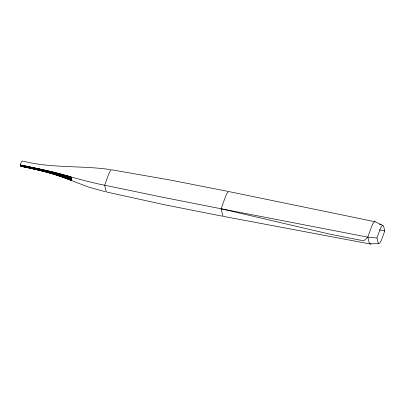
<?xml version="1.0" encoding="UTF-8"?>
<svg xmlns="http://www.w3.org/2000/svg" width="405" height="405" viewBox="0 0 405 405"><rect width="100%" height="100%" fill="white"/><g stroke="black" fill="none" stroke-linecap="round" stroke-linejoin="round"><path stroke-width="0.61" d="M378.786 243.415L370.023 243.957L223.585 216.402A18.605 3.625 -78.8 0 1 222.796 215.576L221.13 208.777L225.56 196.425A18.605 3.625 -78.8 0 1 229.119 191.636L375.055 221.727L382.953 225.555M22.888 161.428A8.657 1.686 -78.8 0 0 20.25 164.972L52.048 171.826L83.972 180.468L98.334 183.921L162.643 197.245L221.13 208.777L329.68 234.115L363.761 240.838L367.811 237.148L371.744 226.182A17.309 3.372 -78.8 0 1 375.055 221.727M376.989 238.018L380.067 229.438A15.081 2.936 -78.8 0 1 383.596 226.223L384.75 230.951L381.672 239.532A15.081 2.936 -78.8 0 1 378.143 242.747L376.989 238.018L367.811 237.148L221.13 208.777M110.479 169.594C81.587 165.361 51.967 168.47 23.394 161.215M222.416 216.184L165.098 204.874L106.879 192.076A17.309 3.372 -78.8 0 1 106.14 191.307L104.667 185.267L108.601 174.302A17.309 3.372 -78.8 0 1 111.912 169.847L170.637 180.109L227.954 191.393M379.46 224.481L381.318 224.846M379.394 229.893L384.75 230.951M105.457 191.762L88.973 187.242L72.991 181.156M367.811 237.148L369.284 243.187A17.309 3.372 -78.8 0 0 370.99 243.567M70.921 176.788L71.776 180.276A12.98 2.526 -78.8 0 0 72.328 180.853M70.627 176.702L71.467 180.154A12.919 2.516 -78.8 0 0 72.019 180.731M70.328 176.62L71.164 180.038A12.859 2.506 -78.8 0 0 71.71 180.605M70.03 176.534L70.855 179.916A12.798 2.491 -78.8 0 0 71.401 180.483M69.731 176.453L70.551 179.795A12.742 2.481 -78.8 0 0 71.093 180.362M69.432 176.367L70.242 179.678A12.682 2.47 -78.8 0 0 71.493 179.957M69.133 176.286L69.938 179.557A12.621 2.46 -78.8 0 0 70.475 180.119M68.835 176.2L69.63 179.44A12.565 2.445 -78.8 0 0 70.166 179.997M68.536 176.119L69.321 179.324A12.504 2.435 -78.8 0 0 69.852 179.881M68.237 176.033L69.017 179.207A12.449 2.425 -78.8 0 0 69.544 179.759M67.939 175.952L68.708 179.091A12.388 2.415 -78.8 0 0 69.235 179.638M67.64 175.866L68.399 178.975A12.332 2.4 -78.8 0 0 69.614 179.243M67.341 175.785L68.091 178.858A12.277 2.389 -78.8 0 0 68.612 179.4M67.038 175.704L67.782 178.742A12.221 2.379 -78.8 0 0 68.303 179.283M66.739 175.618L67.473 178.625A12.165 2.369 -78.8 0 0 67.994 179.167M66.44 175.537L67.164 178.509A12.11 2.359 -78.8 0 0 68.359 178.777M66.136 175.456L66.855 178.397A12.059 2.349 -78.8 0 0 67.372 178.929M65.838 175.37L66.547 178.281A12.003 2.339 -78.8 0 0 67.058 178.813M65.534 175.289L66.238 178.17A11.947 2.329 -78.8 0 0 67.417 178.428M65.235 175.208L65.929 178.053A11.897 2.319 -78.8 0 0 66.435 178.585M64.932 175.127L65.62 177.942A11.841 2.308 -78.8 0 0 66.126 178.468M64.633 175.046L65.311 177.83A11.791 2.298 -78.8 0 0 65.812 178.352M64.329 174.965L65.002 177.719A11.74 2.288 -78.8 0 0 66.157 177.977M64.025 174.884L64.694 177.608A11.689 2.278 -78.8 0 0 65.19 178.124M63.722 174.803L64.38 177.496A11.639 2.268 -78.8 0 0 64.876 178.013M63.418 174.722L64.071 177.385A11.588 2.258 -78.8 0 0 64.567 177.901M63.114 174.641L63.762 177.274A11.537 2.248 -78.8 0 0 64.253 177.785M62.815 174.56L63.448 177.162A11.487 2.238 -78.8 0 0 63.939 177.673M62.512 174.479L63.139 177.056A11.436 2.228 -78.8 0 0 63.626 177.562M62.208 174.398L62.831 176.944A11.391 2.217 -78.8 0 0 63.312 177.451M61.899 174.317L62.517 176.838A11.34 2.207 -78.8 0 0 63.003 177.339M61.595 174.236L62.208 176.727A11.294 2.197 -78.8 0 0 62.689 177.228M61.292 174.155L61.894 176.62A11.244 2.192 -78.8 0 0 62.375 177.122M60.988 174.079L61.585 176.514A11.198 2.182 -78.8 0 0 62.684 176.757M60.684 173.998L61.271 176.408A11.153 2.172 -78.8 0 0 61.747 176.899M60.375 173.917L60.958 176.302A11.107 2.162 -78.8 0 0 61.433 176.793M60.072 173.836L60.649 176.195A11.062 2.157 -78.8 0 0 61.737 176.438M59.768 173.76L60.335 176.089A11.016 2.147 -78.8 0 0 61.418 176.327M59.459 173.679L60.021 175.983A10.97 2.136 -78.8 0 0 60.492 176.469M59.155 173.603L59.712 175.876A10.93 2.126 -78.8 0 0 60.173 176.362M58.846 173.522L59.398 175.775A10.884 2.121 -78.8 0 0 60.466 176.013M58.538 173.441L59.084 175.669A10.839 2.111 -78.8 0 0 59.545 176.15M58.234 173.365L58.771 175.562A10.798 2.101 -78.8 0 0 59.231 176.043M57.925 173.284L58.457 175.461A10.758 2.096 -78.8 0 0 58.917 175.937M57.616 173.208L58.143 175.36A10.712 2.086 -78.8 0 0 59.201 175.593M57.313 173.132L57.829 175.259A10.672 2.081 -78.8 0 0 58.285 175.73M57.004 173.051L57.515 175.152A10.631 2.071 -78.8 0 0 57.971 175.628M56.695 172.975L57.201 175.051A10.591 2.06 -78.8 0 0 58.244 175.284M56.386 172.894L56.887 174.95A10.55 2.055 -78.8 0 0 57.925 175.183M56.077 172.819L56.573 174.849A10.51 2.045 -78.8 0 0 57.611 175.081M55.768 172.743L56.26 174.747A10.474 2.04 -78.8 0 0 56.705 175.213M55.46 172.667L55.946 174.651A10.434 2.03 -78.8 0 0 56.973 174.879M55.151 172.586L55.632 174.55A10.398 2.025 -78.8 0 0 56.654 174.778M54.842 172.51L55.318 174.449A10.358 2.015 -78.8 0 0 56.335 174.677M54.533 172.434L54.999 174.352A10.322 2.01 -78.8 0 0 55.439 174.808M54.219 172.358L54.685 174.256A10.282 2.005 -78.8 0 0 55.126 174.712M53.911 172.282L54.371 174.155A10.246 1.995 -78.8 0 0 55.379 174.383M53.602 172.206L54.052 174.059A10.211 1.99 -78.8 0 0 55.06 174.282M53.293 172.13L53.738 173.963A10.176 1.979 -78.8 0 0 54.174 174.413M52.979 172.054L53.425 173.867A10.14 1.974 -78.8 0 0 53.855 174.317M52.67 171.978L53.106 173.77A10.105 1.969 -78.8 0 0 54.103 173.988M52.356 171.902L52.792 173.674A10.074 1.964 -78.8 0 0 53.784 173.892M52.048 171.826L52.473 173.578A10.039 1.954 -78.8 0 0 52.903 174.023M51.734 171.75L52.159 173.482A10.009 1.949 -78.8 0 0 52.584 173.927M51.425 171.674L51.84 173.386A9.973 1.944 -78.8 0 0 52.822 173.608M51.111 171.598L51.526 173.294A9.943 1.934 -78.8 0 0 52.503 173.512M50.797 171.523L51.207 173.198A9.907 1.929 -78.8 0 0 51.632 173.639M50.488 171.447L50.893 173.107A9.877 1.924 -78.8 0 0 51.865 173.325M50.174 171.376L50.574 173.011A9.847 1.919 -78.8 0 0 51.541 173.229M49.861 171.3L50.255 172.92A9.816 1.914 -78.8 0 0 51.222 173.137M49.547 171.224L49.942 172.829A9.786 1.903 -78.8 0 0 50.903 173.041M49.233 171.153L49.623 172.738A9.755 1.898 -78.8 0 0 50.038 173.168M48.919 171.077L49.304 172.646A9.73 1.893 -78.8 0 0 50.261 172.859M48.605 171.001L48.985 172.555A9.7 1.888 -78.8 0 0 49.942 172.768M48.291 170.93L48.666 172.464A9.669 1.883 -78.8 0 0 49.618 172.677M47.977 170.854L48.352 172.373A9.644 1.878 -78.8 0 0 48.762 172.803M47.663 170.783L48.033 172.287A9.614 1.873 -78.8 0 0 48.98 172.495M47.35 170.707L47.714 172.196A9.588 1.868 -78.8 0 0 48.656 172.403M47.036 170.637L47.395 172.105A9.563 1.863 -78.8 0 0 48.337 172.317M46.722 170.561L47.076 172.019A9.538 1.858 -78.8 0 0 48.013 172.226M46.403 170.49L46.757 171.933A9.512 1.853 -78.8 0 0 47.162 172.353M46.089 170.419L46.438 171.841A9.487 1.848 -78.8 0 0 47.37 172.049M45.775 170.343L46.119 171.755A9.462 1.843 -78.8 0 0 47.051 171.963M45.456 170.272L45.8 171.669A9.437 1.838 -78.8 0 0 46.727 171.877M45.142 170.201L45.481 171.583A9.416 1.833 -78.8 0 0 45.881 172.003M44.823 170.125L45.163 171.497A9.391 1.828 -78.8 0 0 46.084 171.705M44.509 170.054L44.839 171.411A9.371 1.823 -78.8 0 0 45.765 171.619M44.191 169.984L44.52 171.325A9.345 1.823 -78.8 0 0 45.441 171.533M43.877 169.913L44.201 171.244A9.325 1.817 -78.8 0 0 45.117 171.447M43.558 169.842L43.882 171.158A9.305 1.812 -78.8 0 0 44.277 171.573M43.239 169.771L43.558 171.077A9.285 1.807 -78.8 0 0 44.474 171.28M42.925 169.7L43.239 170.991A9.259 1.802 -78.8 0 0 44.15 171.194M42.606 169.629L42.92 170.91A9.244 1.802 -78.8 0 0 43.831 171.112M42.287 169.553L42.601 170.829A9.224 1.797 -78.8 0 0 43.507 171.026M41.968 169.482L42.277 170.743A9.204 1.792 -78.8 0 0 42.672 171.153M41.755 169.437L42.059 170.692A9.194 1.792 -78.8 0 0 42.965 170.89M41.538 169.391L41.847 170.637A9.183 1.787 -78.8 0 0 42.748 170.839M41.325 169.346L41.629 170.586A9.168 1.787 -78.8 0 0 42.53 170.783M41.108 169.295L41.411 170.53A9.158 1.782 -78.8 0 0 42.312 170.733M40.895 169.249L41.194 170.48A9.148 1.782 -78.8 0 0 42.095 170.677M40.677 169.204L40.976 170.424A9.138 1.782 -78.8 0 0 41.877 170.626M40.465 169.158L40.763 170.373A9.128 1.777 -78.8 0 0 41.148 170.778M40.247 169.108L40.546 170.323A9.118 1.777 -78.8 0 0 40.935 170.723M40.034 169.062L40.328 170.267A9.107 1.772 -78.8 0 0 41.224 170.47M39.817 169.017L40.11 170.216A9.097 1.772 -78.8 0 0 41.006 170.414M39.604 168.971L39.892 170.166A9.092 1.772 -78.8 0 0 40.789 170.363M39.386 168.925L39.675 170.11A9.082 1.767 -78.8 0 0 40.571 170.308M39.174 168.875L39.462 170.06A9.072 1.767 -78.8 0 0 40.353 170.257M38.956 168.829L39.244 170.009A9.062 1.767 -78.8 0 0 40.136 170.206M38.738 168.784L39.027 169.953A9.052 1.762 -78.8 0 0 39.412 170.358M38.526 168.738L38.809 169.903A9.042 1.762 -78.8 0 0 39.7 170.1M38.308 168.693L38.591 169.852A9.037 1.762 -78.8 0 0 39.482 170.049M38.09 168.647L38.374 169.801A9.026 1.757 -78.8 0 0 39.265 169.999M37.878 168.602L38.156 169.751A9.016 1.757 -78.8 0 0 39.047 169.948M37.66 168.551L37.938 169.695A9.006 1.757 -78.8 0 0 38.829 169.892M37.447 168.505L37.726 169.644A9.001 1.752 -78.8 0 0 38.612 169.842M37.23 168.46L37.508 169.594A8.991 1.752 -78.8 0 0 37.888 169.994M37.012 168.414L37.29 169.543A8.981 1.752 -78.8 0 0 37.67 169.943M36.799 168.369L37.073 169.493A8.976 1.747 -78.8 0 0 37.954 169.69M36.582 168.323L36.855 169.442A8.966 1.747 -78.8 0 0 37.736 169.639M36.364 168.277L36.637 169.391A8.956 1.747 -78.8 0 0 37.518 169.589M36.146 168.232L36.42 169.341A8.95 1.741 -78.8 0 0 37.3 169.538M35.934 168.186L36.202 169.29A8.94 1.741 -78.8 0 0 37.083 169.487M35.716 168.141L35.984 169.239A8.935 1.741 -78.8 0 0 36.865 169.437M35.498 168.09L35.767 169.189A8.925 1.736 -78.8 0 0 36.146 169.584M35.286 168.045L35.549 169.138A8.92 1.736 -78.8 0 0 35.929 169.533M35.068 167.999L35.331 169.088A8.91 1.736 -78.8 0 0 35.711 169.482M34.85 167.953L35.113 169.037A8.905 1.736 -78.8 0 0 35.989 169.234M34.633 167.908L34.896 168.986A8.895 1.731 -78.8 0 0 35.772 169.184M34.415 167.862L34.678 168.941A8.89 1.731 -78.8 0 0 35.554 169.133M34.202 167.817L34.46 168.89A8.885 1.731 -78.8 0 0 35.336 169.082M33.985 167.771L34.243 168.839A8.875 1.726 -78.8 0 0 35.119 169.032M33.767 167.726L34.025 168.789A8.869 1.726 -78.8 0 0 34.405 169.184M33.549 167.68L33.807 168.738A8.864 1.726 -78.8 0 0 34.187 169.133M33.331 167.635L33.59 168.693A8.854 1.726 -78.8 0 0 34.465 168.885M33.119 167.589L33.372 168.642A8.849 1.721 -78.8 0 0 34.243 168.834M32.901 167.543L33.154 168.591A8.844 1.721 -78.8 0 0 34.025 168.784M32.684 167.498L32.937 168.541A8.834 1.721 -78.8 0 0 33.807 168.738M32.466 167.452L32.719 168.495A8.829 1.721 -78.8 0 0 33.59 168.688M32.248 167.407L32.501 168.445A8.824 1.716 -78.8 0 0 33.372 168.637M32.03 167.361L32.284 168.394A8.819 1.716 -78.8 0 0 33.154 168.591M31.818 167.316L32.066 168.348A8.814 1.716 -78.8 0 0 32.441 168.738M31.6 167.275L31.848 168.298A8.809 1.716 -78.8 0 0 32.223 168.688M31.382 167.23L31.63 168.252A8.799 1.716 -78.8 0 0 32.005 168.642M31.165 167.184L31.413 168.202A8.794 1.711 -78.8 0 0 32.279 168.394M30.947 167.138L31.195 168.151A8.788 1.711 -78.8 0 0 32.061 168.343M30.729 167.093L30.977 168.105A8.783 1.711 -78.8 0 0 31.843 168.298M30.512 167.047L30.76 168.055A8.778 1.711 -78.8 0 0 31.625 168.247M30.294 167.002L30.542 168.009A8.773 1.711 -78.8 0 0 31.403 168.202M30.076 166.956L30.324 167.959A8.768 1.706 -78.8 0 0 30.694 168.348M29.859 166.911L30.107 167.913A8.763 1.706 -78.8 0 0 30.476 168.303M29.641 166.865L29.884 167.867A8.758 1.706 -78.8 0 0 30.75 168.06M29.423 166.825L29.666 167.817A8.753 1.706 -78.8 0 0 30.532 168.009M29.206 166.779L29.449 167.771A8.753 1.706 -78.8 0 0 30.309 167.964M28.988 166.733L29.231 167.721A8.748 1.701 -78.8 0 0 30.091 167.913M28.77 166.688L29.013 167.675A8.743 1.701 -78.8 0 0 29.874 167.867M28.552 166.642L28.796 167.63A8.738 1.701 -78.8 0 0 29.656 167.822M28.335 166.597L28.578 167.579A8.733 1.701 -78.8 0 0 28.947 167.969M28.117 166.556L28.36 167.533A8.728 1.701 -78.8 0 0 28.73 167.923M27.899 166.511L28.137 167.488A8.728 1.701 -78.8 0 0 28.512 167.873M27.682 166.465L27.92 167.442A8.723 1.701 -78.8 0 0 28.78 167.63M27.464 166.42L27.702 167.392A8.718 1.696 -78.8 0 0 28.563 167.584M27.246 166.374L27.484 167.346A8.713 1.696 -78.8 0 0 28.34 167.538M27.029 166.333L27.267 167.3A8.713 1.696 -78.8 0 0 28.122 167.493M26.811 166.288L27.049 167.255A8.707 1.696 -78.8 0 0 27.904 167.447M26.593 166.242L26.831 167.209A8.702 1.696 -78.8 0 0 27.687 167.397M26.376 166.197L26.608 167.164A8.702 1.696 -78.8 0 0 26.983 167.548M26.158 166.156L26.391 167.113A8.697 1.696 -78.8 0 0 26.76 167.503M25.94 166.111L26.173 167.068A8.692 1.691 -78.8 0 0 27.029 167.26M25.717 166.065L25.955 167.022A8.692 1.691 -78.8 0 0 26.811 167.214M25.5 166.02L25.738 166.976A8.687 1.691 -78.8 0 0 26.593 167.169M25.282 165.979L25.515 166.931A8.687 1.691 -78.8 0 0 26.371 167.123M25.064 165.934L25.297 166.885A8.682 1.691 -78.8 0 0 26.153 167.078M24.847 165.888L25.08 166.84A8.682 1.691 -78.8 0 0 25.935 167.032M24.629 165.842L24.862 166.794A8.677 1.691 -78.8 0 0 25.712 166.987M24.411 165.802L24.639 166.749A8.677 1.691 -78.8 0 0 25.014 167.133M24.189 165.756L24.421 166.703A8.677 1.691 -78.8 0 0 24.791 167.088M23.971 165.711L24.204 166.657A8.672 1.691 -78.8 0 0 25.059 166.85M22.224 165.361L22.452 166.303M22.002 165.321L22.235 166.258M21.784 165.275L22.012 166.212M21.566 165.23L21.794 166.172A8.657 1.686 -78.8 0 1 20.69 165.058M21.349 165.189L21.576 166.126M21.126 165.144L21.354 166.08M23.039 166.733A8.667 1.686 -78.8 0 1 22.442 165.407M20.847 166.293A8.657 1.686 -78.8 0 1 20.25 164.972M21.065 166.333A8.657 1.686 -78.8 0 1 20.468 165.012M24.837 166.804A8.687 1.691 -78.8 0 1 23.753 165.67M24.619 166.759A8.682 1.691 -78.8 0 1 23.536 165.625M24.401 166.713A8.677 1.691 -78.8 0 1 23.318 165.584M24.184 166.673A8.677 1.691 -78.8 0 1 23.095 165.539M23.961 166.627A8.672 1.691 -78.8 0 1 22.877 165.493M23.743 166.582A8.672 1.691 -78.8 0 1 22.66 165.453M21.986 166.227A8.657 1.686 -78.8 0 1 20.908 165.103M22.209 166.273A8.657 1.686 -78.8 0 1 21.723 166.465M22.427 166.313A8.657 1.686 -78.8 0 1 21.946 166.511M22.645 166.359A8.662 1.686 -78.8 0 1 22.164 166.556M22.867 166.404A8.662 1.686 -78.8 0 1 22.381 166.597M23.085 166.45A8.662 1.686 -78.8 0 1 22.604 166.642"/></g></svg>
